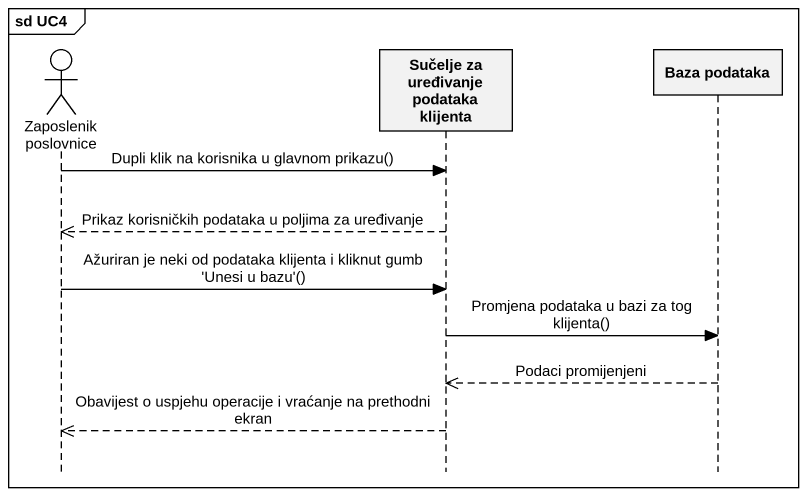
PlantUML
@startuml
mainframe sd UC4
hide footbox
actor "Zaposlenik poslovnice" as Zaposlenik_poslovnice
participant "Sučelje za uređivanje podataka klijenta" as Sučelje_za_uređivanje
participant "Baza podataka" as Baza_podataka

Zaposlenik_poslovnice -> Sučelje_za_uređivanje : Dupli klik na korisnika u glavnom prikazu()
Sučelje_za_uređivanje -->> Zaposlenik_poslovnice : Prikaz korisničkih podataka u poljima za uređivanje
Zaposlenik_poslovnice -> Sučelje_za_uređivanje : Ažuriran je neki od podataka klijenta i kliknut gumb 'Unesi u bazu'()
Sučelje_za_uređivanje -> Baza_podataka : Promjena podataka u bazi za tog klijenta()
Baza_podataka -->> Sučelje_za_uređivanje : Podaci promijenjeni
Sučelje_za_uređivanje -->> Zaposlenik_poslovnice : Obavijest o uspjehu operacije i vraćanje na prethodni ekran
@enduml
